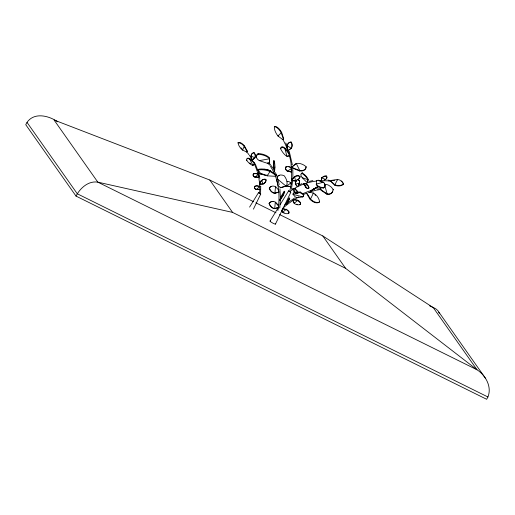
<?xml version="1.0" encoding="UTF-8"?>
<svg xmlns="http://www.w3.org/2000/svg" width="515" height="515" viewBox="0 0 515 515"><rect width="100%" height="100%" fill="white"/><g stroke="black" fill="none" stroke-linecap="round" stroke-linejoin="round"><path stroke-width="0.77" d="M269.603 158.073L269.487 162.972L267.465 163.332L259.277 160.622A10.351 4.867 10 0 1 258.112 154.249L258.24 153.534A10.351 4.867 10 0 1 269.603 158.073L269.487 162.972M287.615 171.392A4.835 3.573 1.1 0 1 286.025 167.008L286.031 166.744A4.835 3.573 1.1 0 1 291.831 168.257L287.615 171.128L291.709 172.119L287.615 171.128A4.835 3.573 1.1 0 1 286.031 166.744M290.795 186.881L286.707 185.889L290.917 183.018L291.278 184.576M291.619 178.377L291.097 164.929M292.893 178.441L292.823 169.3M280.443 198.198L279.787 207.989M260.107 193.692L260.609 193.685L260.725 186.044M274.952 167.13L274.553 171.939L273.542 167.929A6 0.818 87.7 0 1 273.645 160.873L274.122 160.854A6 0.818 87.7 0 1 274.952 167.13L273.542 167.929M331.119 181.66L331.699 180.334L337.55 179.49A6.856 4.661 3.6 0 1 342.057 181.512L343.202 183.224L343.363 184.57L341.194 185.6A6.837 4.648 3.6 0 1 334.711 185.155L331.119 181.66L331.699 180.334M334.711 185.155L337.55 179.49L337.525 179.915M302.286 172.853L300.85 174.289A7.068 2.646 42.6 0 0 302.183 177.669L306.438 181.924L307.539 182.31L308.092 179.246A7.068 2.646 42.6 0 0 305.369 175.37L302.286 172.853L301.191 173.896M292.758 179.954L291.413 189.237M331.486 181.055L331.402 181.402A57.03 56.116 66.4 0 0 327.72 180.92M285.767 204.642L286.9 203.27A5.214 0.502 -64 0 0 288.619 200.052L289.391 197.947L285.767 204.642L287.261 203.444A5.214 0.502 -64 0 0 288.973 200.232L289.745 198.127L289.082 198.88M307.777 182.04L308.092 179.246M320.111 181.28L323.414 182.658L323.472 182.207L316.294 184.093L316.764 185.355A6.869 4.159 7.1 0 0 323.529 188.046L323.587 187.589A7.017 4.249 7.1 0 0 323.472 182.207L318.173 180.141L316.712 180.829M266.216 179.819L265.901 181.254A4.197 3.277 -47.8 0 1 263.223 184.042L260.133 184.19L259.721 183.392C259.045 180.347 267.51 176.78 265.753 181.126A4.197 3.277 -47.8 0 1 263.068 183.913L260.03 184.093M316.236 184.55L316.751 180.514M295.005 192.938L292.752 189.346L292.842 188.651L295.192 188.786L297.149 190.936A4.159 2.234 60.7 0 1 297.966 193.093L297.413 193.531A3.94 2.118 60.7 0 1 295.539 193.325M308.987 187.859L308.434 188.297A3.94 2.118 60.7 0 1 306.026 187.711L303.773 184.119L303.869 183.417L306.213 183.552L308.17 185.703A4.159 2.234 60.7 0 1 308.987 187.859L308.672 188.155A3.94 2.118 60.7 0 1 306.264 187.569L304.301 184.628M321.379 180.057L321.727 177.675L324.077 176.194A3.959 2.588 -6.9 0 1 326.394 176.014L326.69 176.478A4.12 2.697 -6.9 0 1 326.407 178.531M277.888 210.603L278.319 207.809A86.778 56.965 -54 0 0 275.113 175.338M321.399 180.224L321.727 177.675M292.829 200.438C294.838 198.578 298.97 200.09 300.322 202.408A5.163 3.27 9.2 0 1 300.361 204.288L299.421 204.77A4.893 3.103 9.2 0 1 294.844 203.798L294.155 203.29L292.868 200.226M282.722 208.672L286.25 209.489L282.561 212.174L281.57 210.036M281.943 210.487L282.561 212.174L283.256 212.682A4.893 3.103 9.2 0 0 287.827 213.654L288.773 213.171A5.163 3.27 9.2 0 0 288.735 211.292L286.301 209.18M297.895 200.296L294.155 203.29L293.202 200.914M267.465 163.332L267.555 162.837M324.508 184.525A8.491 5.858 52.5 0 1 328.486 185.155L331.126 186.939L333.282 189.526L332.542 191.973A8.491 5.858 52.5 0 1 327.115 193.807L326.722 194.129L320.864 190.125L320.697 189.533A70.948 46.582 -54.2 0 0 317.079 190.054M269.01 162.978L268.405 163.506L268.148 162.952M300.142 192.681L295.739 192.681A8.774 3.038 11.5 0 0 293.022 194.322L302.794 196.904A8.774 3.038 11.5 0 0 303.071 194.612L300.142 192.681L300.271 192.031L295.868 192.031A8.774 3.038 11.5 0 0 293.157 193.679L293.022 194.322L295.507 197.168L297.445 197.683L302.794 196.904L302.929 196.254A8.774 3.038 11.5 0 0 303.206 193.968L300.271 192.031M266.158 174.875A7.068 4.229 10.1 0 1 264.89 175.016L258.936 173.806L258.298 172.531L259.341 171.585M270.092 171.315L270.188 170.871L269.094 170.265L266.558 169.448A7.068 4.229 10.1 0 0 263.867 169.248M289.945 190.241L290.615 187.248A69.905 68.772 66.1 0 0 291.22 183.559M257.822 170.201L258.009 169.461A10.351 4.12 14.5 0 1 270.407 170.864L276.291 174.978L276.156 175.48L270.221 171.598A10.351 4.12 14.5 0 0 257.822 170.201A10.351 4.12 14.5 0 0 267.234 175.847L275.57 176.323L275.699 175.815M267.427 175.106L267.234 175.847L270.407 170.864M279.877 199.794L280.282 198.52M252.691 159.856L255.06 157.751L255.247 154.745A3.959 3.277 73.1 0 0 254.107 152.749L253.277 152.916A4.12 3.412 73.1 0 0 250.966 156.154L251.912 159.528L252.691 159.856L255.125 157.107M253.361 173.954L253.161 174.514A3.94 2.71 -13.5 0 0 254.416 176.838L258.543 177.212L254.462 177.063A3.94 2.71 -13.5 0 1 253.213 174.74L253.361 173.954A4.159 2.858 -13.5 0 1 255.665 173.426L258.292 174.192L255.092 177.315M259.882 189.533L255.801 189.385A3.94 2.71 -13.5 0 1 254.552 187.061L254.745 186.507A4.159 2.858 -13.5 0 1 257.056 185.973C262.515 187.338 258.845 185.934 257.004 185.748A4.159 2.858 -13.5 0 0 254.7 186.276L254.5 186.836A3.94 2.71 -13.5 0 0 255.755 189.16L259.85 189.378M487.924 396.975C492.089 386.81 485.684 375.364 477.051 369.802L345.591 268.315L232.58 212.399L97.831 182.149C88.406 180.578 80.012 188.207 76.033 196.099L486.662 399.286L487.924 396.975L77.302 193.788L27.012 122.377C34.235 111.955 48.848 115.669 57.667 121.791M288.091 200.779L286.907 204.011L286.546 203.831L287.975 199.955L288.329 200.135L288.728 199.447M289.05 191.084L288.542 191.007L290.66 192.005M280.43 199.357L279.96 200.593L283.063 195.649A6 0.631 -60.6 0 0 284.647 191.503L284.235 191.271A6 0.631 -60.6 0 0 280.482 197.882L282.645 195.41A6 0.631 -60.6 0 0 284.235 191.271M246.64 151.983L247.239 151.024L244.503 145.97A6.856 3.045 51.6 0 0 240.75 142.829L239.069 142.365L237.994 142.784L238.587 144.844A6.837 3.038 51.6 0 0 242.481 150.032L246.64 151.983L247.239 151.024M332.645 191.162L332.143 192.295A8.491 5.858 52.5 0 1 326.722 194.129M292.88 168.251L292.333 166.532L296.26 163.487A8.337 5.24 25 0 1 306.18 166.796L305.962 167.266A8.337 5.24 25 0 1 299.576 171.006L292.88 168.251L292.179 166.854M299.576 171.006L299.794 170.536A8.337 5.24 25 0 0 306.18 166.796M298.526 184.743L299.44 182.819L298.346 185.477M253.419 209.148L260.757 193.968L259.586 193.131L258.472 192.694L249.588 207.107M275.448 224.102L290.84 192.262M287.994 200.779L286.05 203.876M27.012 122.377L25.75 124.688L76.033 196.099M279.671 200.432L282.645 195.41L283.063 195.649L281.332 197.625M270.06 221.044L278.467 207.371M280.147 204.635L288.561 190.962M260.133 184.19L259.824 183.482C260.693 181.196 262.946 178.486 265.682 179.503M246.833 151.513L246.569 151.751L246.91 151.545M302.53 177.276L302.183 177.669L307.745 179.638A7.068 2.646 42.6 0 0 305.022 175.77L301.938 173.246M298.14 179.767A4.835 3.476 -38.2 0 0 300.071 176.812L299.904 176.6A4.835 3.476 -38.2 0 0 294.651 176.581L291.896 179.703L292.185 180.694L295.7 181.061A4.835 3.476 -38.2 0 0 296.556 180.765M292.011 179.851L294.818 176.793A4.835 3.476 -38.2 0 1 300.071 176.812M282.716 139.584L283.688 138.702L281.628 132.316A8.337 3.74 59.2 0 0 274.856 126.349L274.347 126.658A8.337 3.74 59.2 0 0 277.984 135.999L282.716 139.584L283.063 139.372M283.688 138.702L282.96 139.262M313.056 193.421L313.442 193.035A8.704 5.536 46.3 0 1 319.551 201.893L319.171 202.279A8.51 5.414 46.3 0 1 312.863 201.629L310.242 199.627L306.534 193.325L306.798 193.054L310.629 199.241L313.249 201.243A8.51 5.414 46.3 0 0 319.558 201.899M310.242 199.627L313.442 193.035L309.637 192.282M258.433 192.732L260.757 193.968M299.048 180.392L297.335 179.439L296.26 180.591A4.197 3.142 -54.8 0 0 295.41 184.164L297.116 186.288M298.095 179.703L297.509 179.561L296.434 180.714A4.197 3.142 -54.8 0 0 295.584 184.293L297.232 186.372L298.031 186.108M259.631 186.514L256.431 189.636M277.43 178.995L286.082 186.173L280.121 187.73L286.082 186.173A10.351 5.948 48.7 0 0 284.241 175.789A10.351 5.948 48.7 0 0 277.154 177.218M254.848 164.008L254.371 162.669L250.174 158.871A7.017 2.472 49 0 0 247.129 158.704M246.666 160.345A7.017 2.472 49 0 1 249.769 159.219L254.095 162.914L254.706 164.131L252.846 165.379L252.086 165.135A6.869 2.421 49 0 1 246.659 160.345L247.058 159.998M320.452 188.76L320.897 189.308L320.388 189.256M320.349 188.284L320.62 188.065L321.141 189.9L327.115 193.807L324.727 185.303M332.89 189.848L333.282 189.526M244.503 145.97L242.481 150.032L242.88 149.717M284.402 205.311L286.771 203.431M292.823 166.371L296.26 163.487L299.794 170.536L293.029 167.929M288.876 149.936L291.149 148.269A4.835 3.824 88.7 0 0 291.548 147.47M287.962 202.53L294.644 197.992M288.477 150.348L291.387 148.262A4.835 3.824 88.7 0 0 291.245 142.14L291.007 142.14A4.835 3.824 88.7 0 0 287.067 145.648C285.638 147.071 289.462 151.738 287.505 149.833M274.688 193.35L279.001 191.966L274.688 193.35A6 4.847 55 0 1 269.255 188.136L269.487 187.975A6 4.847 55 0 1 275.712 186.803L278.66 190.144M275.474 186.964L274.92 193.183A6 4.847 55 0 1 269.487 187.975M274.489 208.684L278.802 207.307L274.489 208.684A6 4.847 55 0 1 269.055 203.477L269.287 203.316A6 4.847 55 0 1 275.512 202.144L278.956 206.039M254.404 164.272L252.846 165.379L249.769 159.225L250.174 158.871L250.857 160.242M280.54 148.713L281.068 148.378A8.337 2.955 57.2 0 1 285.471 148.5L289.745 154.088L289.385 154.32L284.95 148.835A8.337 2.955 57.2 0 0 280.54 148.713A8.337 2.955 57.2 0 0 286.997 156.348L289.791 155.807M285.471 148.5L284.95 148.835L286.997 156.348L288.838 155.794M281.628 132.316L277.984 135.999L278.499 135.696M295.192 188.786L292.842 188.651M306.213 183.552L303.869 183.417M305.749 187.067L305.974 183.694L307.931 185.844A4.159 2.234 60.7 0 1 308.749 188.001M297.966 193.093L297.728 193.234A4.159 2.234 60.7 0 0 296.91 191.071L294.953 188.928L294.49 192.436L294.001 191.078M318.128 186.436L310.622 190.84L317.871 186.559M318.322 186.784L310.751 191.078M343.396 184.151L341.226 185.175A6.837 4.648 3.6 0 1 334.737 184.737L331.139 181.37M318.515 186.662L310.886 190.994M282.735 139.372L282.78 139.346A69.905 68.772 66.1 0 1 291.252 164.877M260.609 193.685L259.554 193.659M302.691 193.698L309.612 190.936M298.584 185.104L302.048 183.623M254.107 152.749L253.927 152.807A3.959 3.277 73.1 0 1 254.41 153.393M250.966 156.154L251.146 156.096A4.12 3.412 73.1 0 1 253.457 152.858M254.886 157.809L251.146 156.096L252.035 159.489L252.814 159.817M324.122 180.025L325.448 179.658A4.12 2.697 -6.9 0 0 326.716 176.722L326.394 176.014M309.206 181.37L312.875 180.611M299.473 204.461L300.361 204.288M259.277 160.622L269.48 158.794A10.351 4.867 10 0 0 258.112 154.249M237.994 142.784L240.351 143.151A6.856 3.045 51.6 0 1 244.104 146.286L246.962 151.243M332.407 180.533L334.602 180.269M316.976 189.005L320.581 188.69M287.067 145.648L291.149 148.269M292.069 180.553L295.533 180.855A4.835 3.476 -38.2 0 0 296.389 180.553M293.563 199.904L297.844 200.605L300.271 202.717A5.163 3.27 9.2 0 1 300.309 204.603M282.684 208.903L286.25 209.489L288.683 211.601A5.163 3.27 9.2 0 1 288.722 213.487M289.436 191.767L288.889 190.865L289.192 191.162M259 173.504L264.234 174.437M327.81 180.057L331.473 180.733M290.801 186.7L286.707 185.889A4.835 3.573 1.1 0 1 285.992 185.419M257.185 173.832L255.717 173.652A4.159 2.858 -13.5 0 0 254.931 173.729M253.695 201.758L209.792 180.031L54.062 120.001L97.831 182.149L477.051 369.802L433.289 307.655L322.796 235.947L279.606 214.575M290.711 191.844L289.597 191.657L292.494 189.642A57.03 56.116 66.4 0 1 303.766 184.048M255.858 202.826L276.008 212.798M429.684 305.865C433.231 307.713 438.059 308.775 439.224 313.242M289.424 198.301L289.778 198.481M295.41 184.164L299.614 182.947L299.376 180.92L298.449 179.857M279.246 186.404L280.469 187.421M261.536 180.353L263.068 183.913M278.293 205.601L275.28 202.305L274.72 208.524A6 4.847 55 0 1 269.287 203.316M268.959 162.785L273.568 168.933M294.651 176.581L295.533 180.855M258.234 172.84L258.936 173.806M438.864 312.096L485.697 378.622M322.796 235.947L345.591 268.315M209.792 180.031L232.58 212.399M316.294 184.093L316.822 184.898A6.869 4.159 7.1 0 0 323.587 187.595M342.72 182.754L343.17 183.643M285.754 142.919L287.003 145.706M255.305 163.957L258.041 171.044M275.435 172.609L276.973 176.381L279.22 184.544M258.723 175.338L259.148 176.484M283.334 138.915L281.119 132.619A8.337 3.74 59.2 0 0 274.347 126.658M299.202 180.791L299.408 181.409M289.224 151.391L292.353 164.749M276.504 179.658L278.28 186.205M259.071 174.714L259.863 178.447M274.553 171.939L274.012 167.909A6 0.818 87.7 0 1 274.122 160.854M279.915 188.902L280.443 198.082M287.666 149.833L287.306 145.642A4.835 3.824 88.7 0 1 291.245 142.14M255.215 155.575L255.234 156.354M275.338 223.787A3.116 0.444 28.7 0 1 272.235 222.795A3.116 0.444 28.7 0 1 270.671 221.135M246.646 151.719A57.152 55.71 79.4 0 1 248.906 154.674M249.337 155.279A57.152 55.71 79.4 0 1 250.972 157.77M251.365 158.408A57.152 55.71 79.4 0 1 252.485 160.339M253.856 162.991A57.152 55.71 79.4 0 1 257.159 171.334M257.378 172.049A57.152 55.71 79.4 0 1 258.781 177.887M258.916 178.628A57.152 55.71 79.4 0 1 259.566 193.646M305.865 183.327A57.03 56.116 66.4 0 1 316.674 181.029M318.875 180.836A57.03 56.116 66.4 0 1 326.986 180.862M291.432 166.364A69.905 68.772 66.1 0 1 291.78 170.851M291.728 178.345A69.905 68.772 66.1 0 1 291.316 182.819M268.128 163.371A86.778 56.965 -54 0 1 269.519 165.141M270.401 166.377A86.778 56.965 -54 0 1 274.18 173.13M282.786 208.272A70.948 46.582 -54.2 0 1 293.344 200.2M295.159 199.048A70.948 46.582 -54.2 0 1 298.803 196.917M303.947 194.355A70.948 46.582 -54.2 0 1 306.148 193.402M308.356 192.546A70.948 46.582 -54.2 0 1 316.358 190.202M286.977 181.299A4.835 3.573 1.1 0 1 290.917 183.018L290.911 183.282A4.835 3.573 1.1 0 0 290.338 182.722M286.701 186.153A4.835 3.573 1.1 0 1 285.992 185.683M250.702 163.725A6.869 2.421 49 0 1 249.749 162.952M325.976 179.001A4.12 2.697 -6.9 0 1 325.422 179.413L321.753 177.92L324.102 176.445A3.959 2.588 -6.9 0 1 326.42 176.265M256.657 157.004A10.351 4.867 10 0 1 258.24 153.534M277.276 176.651A10.351 5.948 48.7 0 1 279.33 175.506M253.406 174.186A4.159 2.858 -13.5 0 1 254.153 173.909M286.025 167.008A4.835 3.573 1.1 0 1 286.945 166.834M288.825 166.899A4.835 3.573 1.1 0 1 289.72 167.137M290.537 167.491A4.835 3.573 1.1 0 1 291.252 167.961M254.796 154.069A3.959 3.277 73.1 0 1 255.067 154.803M291.007 142.14A4.835 3.824 88.7 0 1 291.439 142.919M291.748 143.788A4.835 3.824 88.7 0 1 291.812 146.588M269.055 203.477A6 4.847 55 0 1 273.246 201.597M341.13 181.216A6.856 4.661 3.6 0 1 342.031 181.93M314.845 194.67A8.704 5.536 46.3 0 1 315.676 195.43M297.554 204.423A4.893 3.103 9.2 0 1 296.608 204.223M284.119 212.785A4.893 3.103 9.2 0 1 283.308 212.367M324.173 183.404A7.017 4.249 7.1 0 1 323.523 188.039M273.645 160.873A6 0.818 87.7 0 1 273.813 161.311M299.904 176.6A4.835 3.476 -38.2 0 1 297.973 179.555M269.255 188.136A6 4.847 55 0 1 271.469 186.404M297.651 193.389A3.94 2.118 60.7 0 1 295.777 193.189M241.928 148.835A6.837 3.038 51.6 0 1 241.033 147.837M314.131 188.702L313.468 189.147L313.661 189.501L314.33 189.057L314.131 188.702"/></g></svg>
